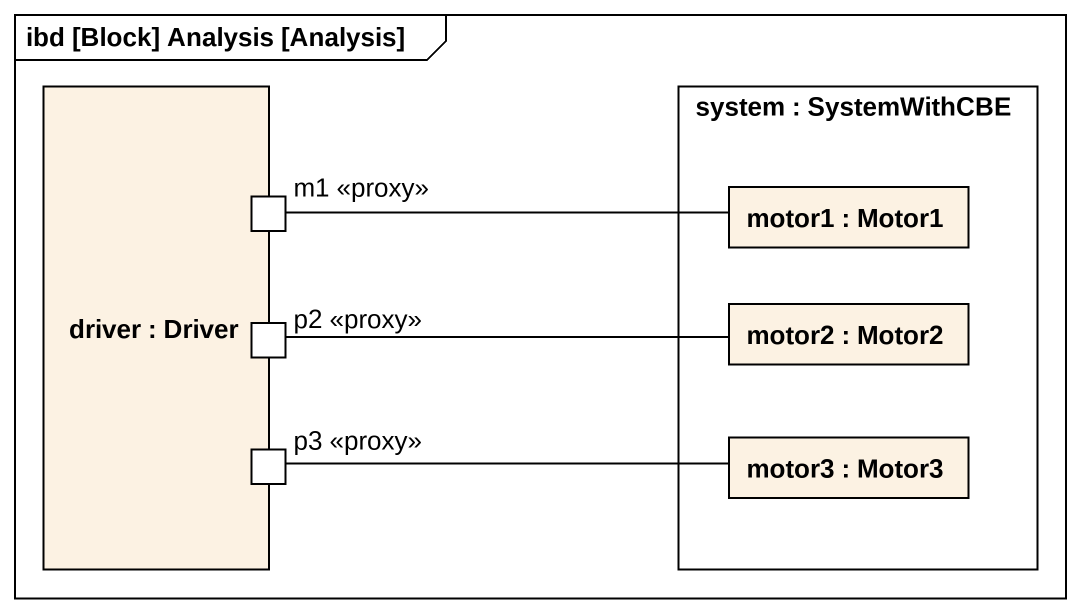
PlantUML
@startuml
mainframe ibd [Block] Analysis [Analysis]
rectangle "driver : Driver" as driver {
  port "m1 <<proxy>>" as m1_proxy
  port "p2 <<proxy>>" as p2_proxy
  port "p3 <<proxy>>" as p3_proxy
}
rectangle "system : SystemWithCBE" as system {
  rectangle "motor1 : Motor1" as motor1
  rectangle "motor2 : Motor2" as motor2
  rectangle "motor3 : Motor3" as motor3
}
m1_proxy -right- motor1
p2_proxy -right- motor2
p3_proxy -right- motor3
@enduml
